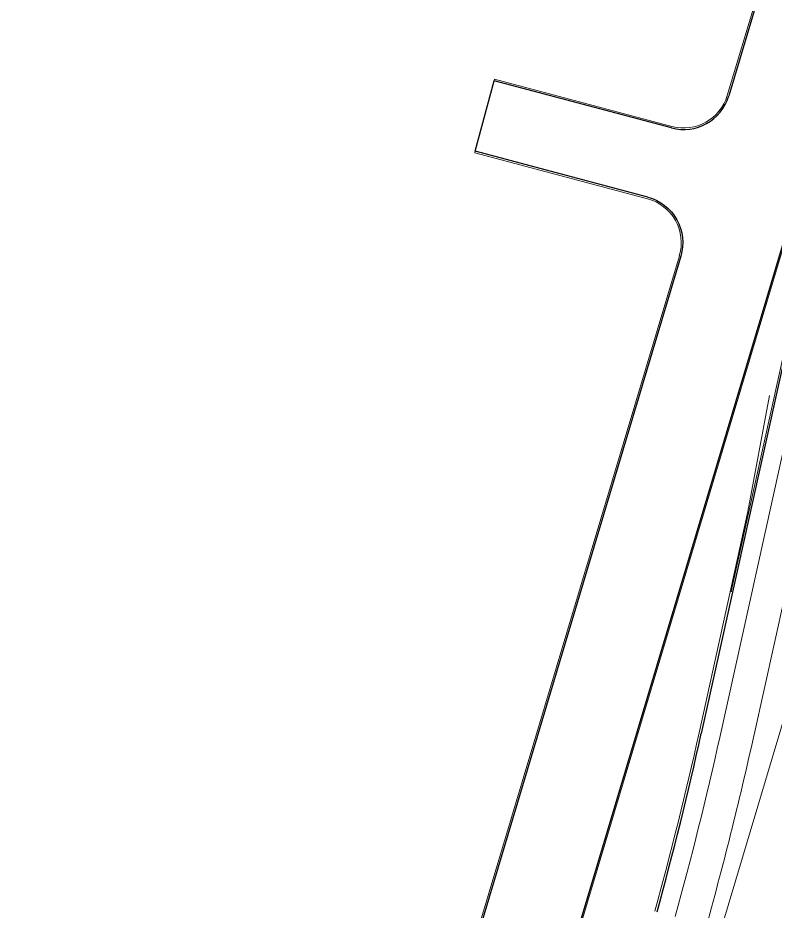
# Model space of a CAD drawing. Extents: x 2536801 to 2538856, y 7112140 to 7131569.
# Drawn here: x 2536888.1 to 2537210, y 7113349.6 to 7113729.3 of the extents above; entities that cross this region are included whole.
import ezdxf

# ---------------------------------------------------------------- set-up
doc = ezdxf.new("R2010")
doc.units = 0
doc.header["$LTSCALE"] = 100
doc.header["$MEASUREMENT"] = 0
for name, color, linetype, lineweight in [('D_BOC_FR', 3, 'Continuous', 13), ('D_BOC_RMP', 1, 'Continuous', 13), ('D_BOC_XST', 4, 'Continuous', 13), ('D_DRVWY_1', 6, 'Continuous', 30), ('D_EOS_RMP', 1, 'Continuous', 30), ('D_EOT_ML', 7, 'Continuous', 13), ('D_EOT_RMP', 1, 'Continuous', 13), ('D_FOC_FR', 3, 'Continuous', 30), ('D_MBGF', 20, 'Continuous', 0)]:
    doc.layers.add(name, color=color, linetype=linetype, lineweight=lineweight)
doc.linetypes.add('mbgf', pattern='A,1,-0.5,[46,dgnlstyle-BGELINES.shx,S=0.008,R=0,X=0,Y=0],-0.5,1', length=3)

msp = doc.modelspace()

# ---------------------------------------------------------------- linework, layer by layer
at = {"layer": 'D_BOC_FR', "lineweight": 0}
for p, q in [((2537202.49, 7113739.38), (2537189.59, 7113696.25)), ((2537218.37, 7113648.2), (2536888.72, 7112545.5)), ((2537169.25, 7113628.19), (2537041.02, 7113199.26))]:
    msp.add_line(p, q, dxfattribs=at)
at = {"layer": 'D_BOC_RMP', "lineweight": 0}
for p, q in [((2537226.65, 7113645.72), (2537191.25, 7113485.51)), ((2537191.25, 7113485.51), (2537191.91, 7113485.36))]:
    msp.add_line(p, q, dxfattribs=at)
at = {"layer": 'D_BOC_XST', "color": 6, "lineweight": 0}
for p, q in [((2537166.09, 7113683.11), (2537090.67, 7113703.21)), ((2537155.7, 7113652.41), (2537082.34, 7113671.96))]:
    msp.add_line(p, q, dxfattribs=at)
msp.add_arc((2537171.07, 7113701.79), 19.33, 255.0776, 343.3558, dxfattribs=at)
at = {"layer": 'D_BOC_XST', "color": 6, "lineweight": 0, "extrusion": (0, 0, -1)}
msp.add_arc((-2537150.72, 7113633.73), 19.33, 104.9224, 196.6437, dxfattribs=at)
at = {"layer": 'D_DRVWY_1', "color": 6}
for p, q in [((2537082.51, 7113672.61), (2537090.5, 7113702.56)), ((2537165.92, 7113682.46), (2537090.5, 7113702.56)), ((2537155.87, 7113653.06), (2537082.51, 7113672.61))]:
    msp.add_line(p, q, dxfattribs=at)
at = {"layer": 'D_DRVWY_1', "color": 6, "lineweight": 0}
for p, q in [((2537090.67, 7113703.21), (2537090.5, 7113702.56)), ((2537082.34, 7113671.96), (2537082.51, 7113672.61))]:
    msp.add_line(p, q, dxfattribs=at)
at = {"layer": 'D_DRVWY_1', "color": 6}
msp.add_arc((2537171.07, 7113701.79), 20, 255.0776, 343.3563, dxfattribs=at)
at = {"layer": 'D_DRVWY_1', "color": 6, "extrusion": (0, 0, -1)}
msp.add_arc((-2537150.72, 7113633.73), 20, 104.9224, 196.6437, dxfattribs=at)
at = {"layer": 'D_EOS_RMP'}
msp.add_line((2537227.29, 7113645.53), (2537178.59, 7113425.11), dxfattribs=at)
msp.add_arc((2535721.72, 7113746.97), 1492, 344.54345, 347.54194, dxfattribs=at)
at = {"layer": 'D_EOT_ML'}
msp.add_line((2537069.42, 7112947.6), (2537269.51, 7113618.7), dxfattribs=at)
at = {"layer": 'D_EOT_RMP'}
for p, q in [((2537200.89, 7113424.04), (2537307.64, 7113907.22)), ((2537288.18, 7113884.04), (2537186.42, 7113423.45))]:
    msp.add_line(p, q, dxfattribs=at)
for centre, radius, start in [((2535721.74, 7113747.04), 1500, 344.54396), ((2535722.54, 7113750.65), 1514, 344.29205)]:
    msp.add_arc(centre, radius, start, 347.54194, dxfattribs=at)
at = {"layer": 'D_FOC_FR'}
for p, q in [((2537288.18, 7113884.04), (2536888.08, 7112545.69)), ((2537203.13, 7113739.19), (2537190.23, 7113696.06)), ((2537169.89, 7113628), (2537041.66, 7113199.07))]:
    msp.add_line(p, q, dxfattribs=at)
at = {"layer": 'D_MBGF', "linetype": 'mbgf', "lineweight": 13, "ltscale": 0.025}
for q in [(2537207.51, 7113568.7), (2537177.62, 7113425.32)]:
    msp.add_line((2537198.43, 7113519.53), q, dxfattribs=at)
msp.add_arc((2535721.72, 7113746.97), 1491, 344.54345, 347.54194, dxfattribs=at)

doc.saveas('drawing.dxf')
